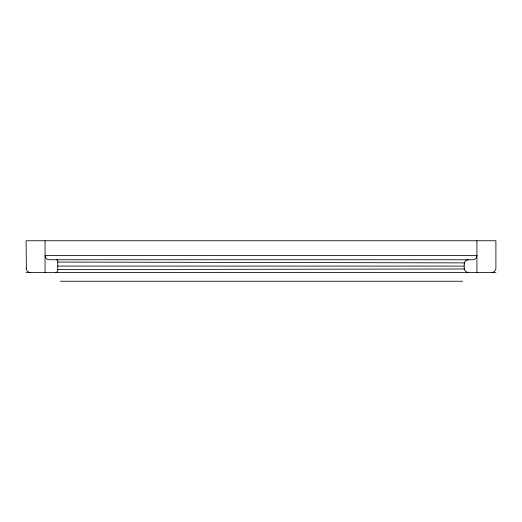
<?xml version="1.0" encoding="UTF-8"?>
<svg xmlns="http://www.w3.org/2000/svg" width="522" height="522" viewBox="0 0 522 522"><rect width="100%" height="100%" fill="white"/><g stroke="black" fill="none" stroke-linecap="round" stroke-linejoin="round"><path stroke-width="0.78" d="M57.772 269.554L464.221 268.987L464.241 262.879L57.772 262.077M57.537 266.089L463.973 266.089M491.678 272.425A4.222 4.222 0 0 0 495.9 268.197L495.9 240.753L26.1 240.753L26.368 268.197M26.1 272.425L495.9 272.425M60.448 281.247L462.668 281.247M476.912 240.753L476.912 272.425M45.068 240.753L45.068 272.425M468.462 272.425A4.222 4.222 0 0 1 464.241 268.197M55.658 272.425A2.114 2.114 0 0 0 57.772 270.311L57.772 261.02A1.266 1.266 0 0 0 56.5 259.754M30.322 272.425A4.222 4.222 0 0 1 26.1 268.197M464.241 263.975A4.222 4.222 0 0 1 468.462 259.754M476.912 255.532L45.068 255.532A4.222 4.222 0 0 0 49.29 259.754L472.684 259.754A4.222 4.222 0 0 0 476.912 255.532"/></g></svg>
